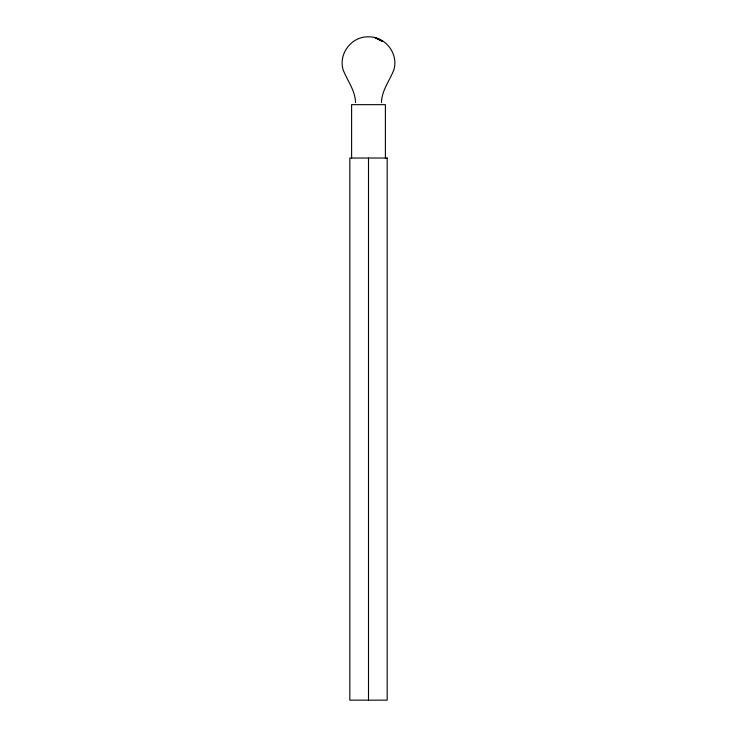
<?xml version="1.0" encoding="UTF-8"?>
<svg xmlns="http://www.w3.org/2000/svg" width="737" height="737" viewBox="0 0 737 737"><rect width="100%" height="100%" fill="white"/><g stroke="black" fill="none" stroke-linecap="round" stroke-linejoin="round"><path stroke-width="1.11" d="M381.453 102.609C381.775 90.209 389.735 80.701 393.927 69.619C398.671 53.598 385.175 36.214 368.5 36.85C351.825 36.214 338.329 53.598 343.073 69.619C347.265 80.701 355.225 90.209 355.547 102.609M385.396 158.022L385.396 104.663L351.604 104.663L351.604 158.022M368.5 158.022L368.5 700.15M387.174 158.022L349.826 158.022L349.826 700.15L387.174 700.15L387.174 158.022M375.796 37.928L374.589 37.467L382.42 41.364L375.796 37.928"/></g></svg>
